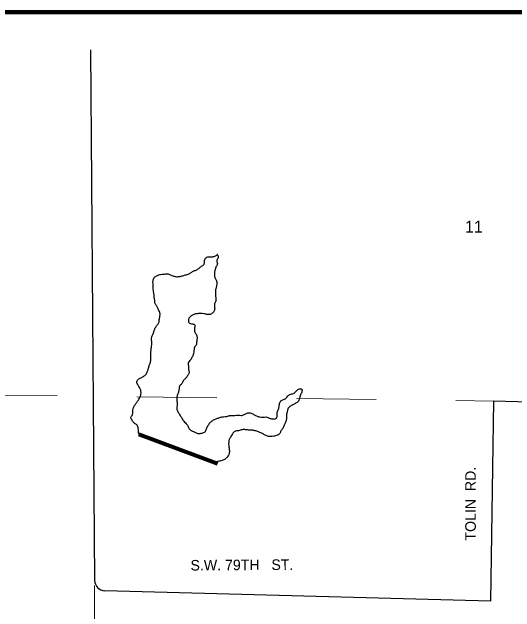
# Model space of a CAD drawing. Extents: x -4.25 to 0.15, y -11.26 to -7.33.
# Drawn here: x -3.361 to -2.731, y -8.078 to -7.325 of the extents above; entities that cross this region are included whole.
import ezdxf
from ezdxf.enums import TextEntityAlignment as Align

# ---------------------------------------------------------------- set-up
doc = ezdxf.new("R2010")
doc.units = 0
doc.header["$LTSCALE"] = 0.0061
doc.linetypes.add('MEDIUM_DASHED', pattern=[4.5, 3, -1.5])
for name, color, linetype, lineweight in [('14', 7, 'Continuous', 25), ('15', 7, 'MEDIUM_DASHED', 13), ('25', 7, 'Continuous', 35), ('48', 7, 'Continuous', 106)]:
    doc.layers.add(name, color=color, linetype=linetype, lineweight=lineweight)
doc.layers.add('45', color=7, linetype='Continuous')
doc.layers.add('49', color=7, linetype='Continuous')

msp = doc.modelspace()

# ---------------------------------------------------------------- linework, layer by layer
at = {"layer": '14'}
for p, q in [((-3.262879, -7.372538), (-3.257765, -8.038447)), ((-2.757576, -7.813447), (-2.761364, -8.064773)), ((-2.258333, -7.827083), (-2.757576, -7.813447)), ((-2.761364, -8.064773), (-3.244886, -8.051515))]:
    msp.add_line(p, q, dxfattribs=at)
msp.add_arc((-3.244518, -8.038302), 0.013258, 180.4391, 268.43777, dxfattribs=at)
at = {"layer": '15'}
for p, q in [((-4.204545, -7.795833), (-2.757576, -7.813447)), ((-3.257765, -8.045076), (-3.262689, -9.038258))]:
    msp.add_line(p, q, dxfattribs=at)
at = {"layer": '25', "lineweight": 25}
msp.add_line((-3.103788, -7.629545), (-3.104167, -7.629545), dxfattribs=at)
at = {"layer": '25', "lineweight": 80}
msp.add_line((-3.202462, -7.855114), (-3.103788, -7.891667), dxfattribs=at)
at = {"layer": '25', "lineweight": 25}
for points in [[(-3.207576, -7.819129), (-3.205492, -7.815909), (-3.20322, -7.812689), (-3.201136, -7.809091), (-3.199621, -7.804735), (-3.199621, -7.800758), (-3.201136, -7.797159), (-3.20322, -7.793561), (-3.204735, -7.789205), (-3.202273, -7.785606), (-3.198674, -7.783712), (-3.194697, -7.78125), (-3.192045, -7.777841), (-3.19072, -7.774242), (-3.189583, -7.769886), (-3.188068, -7.765909), (-3.187311, -7.761553), (-3.187311, -7.757576), (-3.187311, -7.753598), (-3.186932, -7.749621), (-3.186364, -7.744697), (-3.185985, -7.74072), (-3.186364, -7.736742), (-3.185985, -7.732765), (-3.18447, -7.728977), (-3.182955, -7.725), (-3.181629, -7.721402), (-3.179356, -7.718182), (-3.177273, -7.714962), (-3.176515, -7.710227), (-3.175758, -7.70625), (-3.176136, -7.701894), (-3.17803, -7.697917), (-3.179735, -7.694318), (-3.182008, -7.691098), (-3.182386, -7.687121), (-3.182955, -7.683144), (-3.183333, -7.678788), (-3.184091, -7.674811), (-3.18447, -7.670833), (-3.18447, -7.666477), (-3.18447, -7.6625), (-3.182955, -7.658523), (-3.178977, -7.655871), (-3.175, -7.654545), (-3.171023, -7.654167), (-3.166667, -7.653788), (-3.162689, -7.654924), (-3.158712, -7.656629), (-3.154735, -7.657386), (-3.150379, -7.657008), (-3.146023, -7.655871), (-3.141477, -7.654545), (-3.1375, -7.652652), (-3.134091, -7.650568), (-3.130492, -7.649053), (-3.126894, -7.64697), (-3.123674, -7.644318), (-3.120455, -7.641856), (-3.120076, -7.637879), (-3.118561, -7.63428), (-3.114962, -7.632386), (-3.110985, -7.632386), (-3.107008, -7.631629), (-3.103788, -7.629545)], [(-3.104167, -7.629545), (-3.102652, -7.633144), (-3.104545, -7.636742), (-3.103788, -7.64072), (-3.105114, -7.644697), (-3.106629, -7.648295), (-3.107386, -7.652273), (-3.107386, -7.65625), (-3.10625, -7.660227), (-3.104545, -7.663636), (-3.104545, -7.667614), (-3.105492, -7.671591), (-3.10625, -7.675568), (-3.10625, -7.679924), (-3.105871, -7.683902), (-3.105871, -7.687879), (-3.107386, -7.691477), (-3.107386, -7.695455), (-3.107386, -7.699432), (-3.10947, -7.702652), (-3.112879, -7.704735), (-3.116856, -7.704735), (-3.120833, -7.703788), (-3.124811, -7.703409), (-3.129167, -7.703788), (-3.133144, -7.704735), (-3.136742, -7.706629), (-3.139583, -7.709848), (-3.139962, -7.713826), (-3.136364, -7.716477), (-3.132386, -7.717424), (-3.132386, -7.721402), (-3.132008, -7.726894), (-3.130114, -7.730492), (-3.129167, -7.73447), (-3.129735, -7.738447), (-3.130114, -7.742424), (-3.132386, -7.746023), (-3.133144, -7.75), (-3.133712, -7.753977), (-3.135227, -7.757955), (-3.1375, -7.761553), (-3.140341, -7.765909), (-3.139962, -7.769886), (-3.139962, -7.773864), (-3.139205, -7.777841), (-3.141098, -7.78125), (-3.143182, -7.78447), (-3.146023, -7.787311), (-3.147917, -7.790909), (-3.150758, -7.794129), (-3.151894, -7.798485), (-3.152652, -7.802462), (-3.154356, -7.806439), (-3.154735, -7.810417), (-3.154356, -7.814773), (-3.154356, -7.819129), (-3.154735, -7.823106), (-3.153409, -7.826705), (-3.151136, -7.830492), (-3.148674, -7.834091), (-3.14678, -7.837689), (-3.142803, -7.842045), (-3.140341, -7.845644), (-3.138447, -7.849242), (-3.134848, -7.851326), (-3.13125, -7.852841), (-3.127273, -7.854356), (-3.122917, -7.853598), (-3.119318, -7.852083), (-3.117424, -7.848106), (-3.115341, -7.844129), (-3.112879, -7.84053), (-3.10947, -7.837689), (-3.105492, -7.835795), (-3.101894, -7.83447), (-3.097917, -7.833333), (-3.093939, -7.832955), (-3.089962, -7.832197), (-3.085985, -7.831439), (-3.082008, -7.831439), (-3.07803, -7.831061), (-3.074053, -7.831439), (-3.070076, -7.830492), (-3.066477, -7.828598), (-3.0625, -7.82822), (-3.058523, -7.830114), (-3.054924, -7.832197), (-3.050568, -7.833333), (-3.046591, -7.833712), (-3.042614, -7.833333)], [(-3.042614, -7.833333), (-3.038636, -7.835038), (-3.034659, -7.835795), (-3.030303, -7.835417), (-3.028788, -7.831818), (-3.028788, -7.827841), (-3.027273, -7.823485), (-3.026326, -7.819508), (-3.025568, -7.81553), (-3.022727, -7.812311), (-3.01875, -7.810795), (-3.016098, -7.807955), (-3.012879, -7.805114), (-3.008523, -7.803977), (-3.004924, -7.801136), (-3.002083, -7.798485), (-2.998106, -7.798485), (-2.998106, -7.802462), (-2.999811, -7.806439), (-3.000947, -7.810417), (-3.002462, -7.814205), (-3.005682, -7.816288), (-3.00928, -7.818182), (-3.012879, -7.820265), (-3.015341, -7.823485), (-3.016477, -7.827841), (-3.017235, -7.831818), (-3.017235, -7.836174), (-3.018371, -7.840152), (-3.020076, -7.84375), (-3.021591, -7.847727), (-3.024053, -7.850758), (-3.025568, -7.854356), (-3.028788, -7.856439), (-3.033144, -7.857576), (-3.037121, -7.857955), (-3.041856, -7.857197), (-3.045455, -7.855303), (-3.049432, -7.85322), (-3.053409, -7.851705), (-3.057765, -7.850379), (-3.062121, -7.85), (-3.067235, -7.849621), (-3.071591, -7.849242), (-3.075947, -7.850379), (-3.080871, -7.851326), (-3.08428, -7.853598), (-3.086742, -7.857955), (-3.088826, -7.861174), (-3.089583, -7.865152), (-3.089583, -7.869508), (-3.088826, -7.874621), (-3.089205, -7.879545), (-3.091098, -7.883333), (-3.093939, -7.886174), (-3.097917, -7.887879), (-3.103409, -7.889394), (-3.108523, -7.889773), (-3.1125, -7.888636), (-3.116856, -7.886553), (-3.120833, -7.885038), (-3.124432, -7.883333), (-3.128409, -7.881818), (-3.131818, -7.880682), (-3.135795, -7.879167), (-3.139015, -7.877841), (-3.141856, -7.876894), (-3.148295, -7.874621), (-3.150379, -7.873864), (-3.155303, -7.872538), (-3.158144, -7.871591), (-3.163258, -7.869508), (-3.166288, -7.868182), (-3.172159, -7.866098), (-3.175, -7.864962), (-3.179356, -7.863258), (-3.184659, -7.861364), (-3.189394, -7.859659), (-3.193182, -7.858333), (-3.197159, -7.856818), (-3.199242, -7.856061), (-3.202273, -7.854735), (-3.202652, -7.852083), (-3.20322, -7.84678), (-3.205114, -7.842992), (-3.208333, -7.840909), (-3.210606, -7.837689), (-3.212311, -7.834091), (-3.210227, -7.830492), (-3.209848, -7.826705), (-3.20947, -7.822727), (-3.207576, -7.819129)]]:
    msp.add_spline(points, degree=3, dxfattribs=at)
at = {"layer": '48'}
msp.add_lwpolyline([(-4.251894, -11.207765), (-4.251894, -7.325189), (-0.369318, -7.325189), (-0.369318, -11.207765)], close=True, dxfattribs=at)

# ---------------------------------------------------------------- texts
at = {"layer": '45'}
msp.add_text('11', height=0.015, dxfattribs=at).set_placement((-2.782102, -7.602083), align=Align.CENTER)
at = {"layer": '49'}
for s, rotation, p in [('TOLIN  RD.', 90.034, (-2.779761, -7.942239)), ('S.W. 79TH   ST.      ', 0.38, (-3.058188, -8.025631))]:
    msp.add_text(s, height=0.01326, rotation=rotation, dxfattribs=at).set_placement(p, align=Align.CENTER)

doc.saveas('drawing.dxf')
